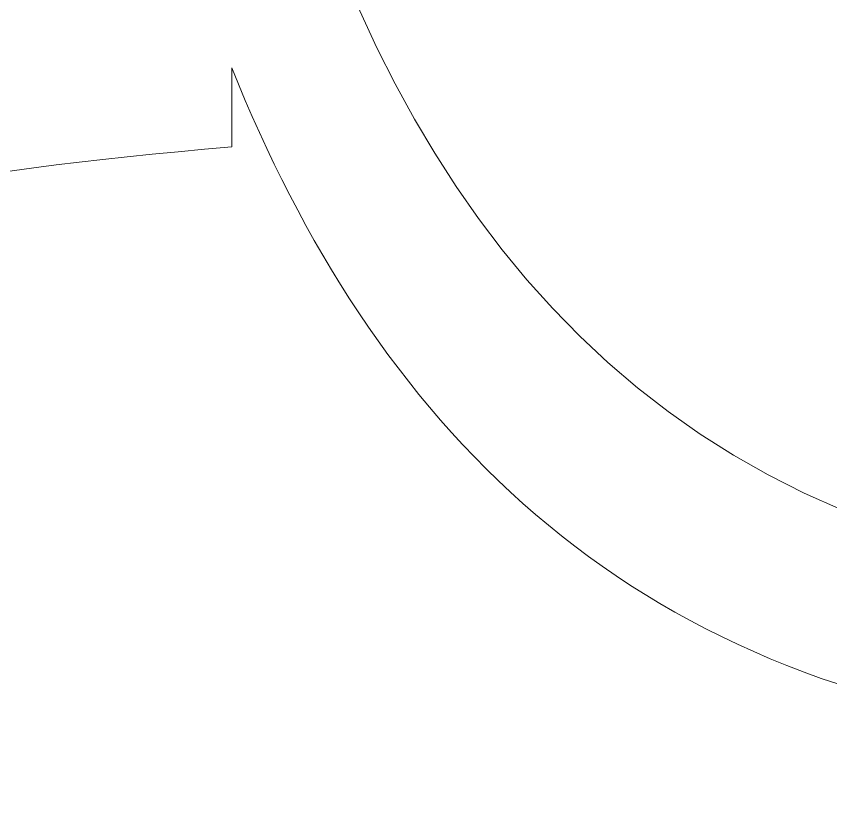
# Model space of a CAD drawing. Extents: x -491 to 5386, y -726 to 879.
# Drawn here: x -287.26 to -253.32, y 514.44 to 547.82 of the extents above; entities that cross this region are included whole.
import ezdxf

# ---------------------------------------------------------------- set-up
doc = ezdxf.new("R2010")
doc.units = 0
doc.header["$MEASUREMENT"] = 0
doc.layers.add('Layer 1', color=7, linetype='Continuous', lineweight=0)

# ---------------------------------------------------------------- blocks, each defined once
blk = doc.blocks.new('Block_0')
at = {"layer": 'Layer 1'}
for points, knots in [([(405.072, 643.77), (393.752, 703.51), (367.672, 752.45), (331.002, 787.61), (328.822, 789.69), (326.602, 791.73), (324.352, 793.72), (303.602, 812.08), (279.742, 826.25), (253.462, 835.73), (249.512, 837.16), (245.502, 838.48), (241.442, 839.69), (241.082, 839.81), (240.712, 839.91), (240.342, 840.02), (236.862, 841.05), (233.342, 841.99), (229.782, 842.85), (212.692, 847), (194.752, 849.31), (176.132, 849.65), (174.502, 849.68), (172.862, 849.7), (171.212, 849.7), (168.852, 849.7), (166.492, 849.67), (164.112, 849.6), (154.382, 849.35), (144.472, 848.57), (134.422, 847.24), (130.162, 846.68), (125.872, 846.02), (121.552, 845.26), (120.662, 845.11), (119.762, 844.95), (118.872, 844.78), (116.322, 844.32), (113.772, 843.82), (111.212, 843.27), (109.962, 843.02), (108.712, 842.75), (107.462, 842.47), (74.542, 835.14), (45.042, 821.4), (18.392, 802.29), (16.502, 800.93), (14.622, 799.55), (12.762, 798.13), (12.352, 797.83), (11.952, 797.52), (11.552, 797.21), (9.542, 795.67), (7.542, 794.1), (5.562, 792.49), (-7.878, 781.6), (-20.578, 769.29), (-32.598, 755.71), (-46.438, 768.66), (-56.958, 779.01), (-68.008, 788.76), (-78.678, 798.18), (-90.378, 806.6), (-102.878, 813.94), (-105.658, 815.58), (-108.478, 817.17), (-111.328, 818.7), (-121.658, 824.22), (-132.458, 829.04), (-143.608, 833.13), (-145.878, 833.97), (-148.168, 834.77), (-150.468, 835.54), (-153.378, 836.52), (-156.298, 837.44), (-159.248, 838.31), (-161.668, 839.04), (-164.108, 839.72), (-166.558, 840.38), (-168.268, 840.83), (-169.988, 841.27), (-171.708, 841.69), (-174.368, 842.35), (-177.048, 842.96), (-179.728, 843.53), (-185.318, 844.72), (-190.948, 845.74), (-196.618, 846.57), (-197.988, 846.77), (-199.368, 846.97), (-200.738, 847.14), (-205.608, 847.79), (-210.498, 848.3), (-215.408, 848.67), (-217.188, 848.81), (-218.978, 848.93), (-220.758, 849.02), (-225.758, 849.31), (-230.758, 849.45), (-235.768, 849.45), (-236.798, 849.45), (-237.818, 849.44), (-238.848, 849.43), (-239.848, 849.42), (-240.848, 849.4), (-241.848, 849.38), (-247.528, 849.25), (-253.198, 848.94), (-258.858, 848.43), (-260.218, 848.32), (-261.568, 848.18), (-262.918, 848.04), (-267.818, 847.53), (-272.708, 846.88), (-277.568, 846.08), (-278.908, 845.86), (-280.238, 845.64), (-281.568, 845.39), (-288.588, 844.13), (-295.568, 842.56), (-302.468, 840.68), (-304.478, 840.14), (-306.478, 839.56), (-308.478, 838.97), (-313.828, 837.36), (-319.138, 835.56), (-324.378, 833.57), (-325.888, 833), (-327.388, 832.41), (-328.888, 831.81), (-334.478, 829.55), (-339.988, 827.07), (-345.408, 824.36), (-348.608, 822.76), (-351.768, 821.09), (-354.898, 819.33), (-386.188, 801.77), (-413.988, 776.21), (-435.218, 741.78), (-436.888, 739.06), (-438.528, 736.29), (-440.118, 733.47), (-445.288, 724.28), (-450.008, 714.51), (-454.228, 704.13), (-458.398, 693.9), (-462.078, 683.09), (-465.208, 671.67), (-466.668, 666.4), (-467.998, 660.99), (-469.218, 655.46), (-490.848, 557.08), (-465.798, 468.7), (-416.048, 385.49), (-393.468, 347.72), (-368.018, 313.17), (-340.128, 281.34), (-334.298, 274.67), (-328.358, 268.13), (-322.308, 261.7), (-302.808, 240.96), (-282.248, 221.43), (-260.758, 202.93), (-229.308, 175.88), (-195.888, 151.06), (-160.918, 128.02), (-154.638, 123.88), (-148.308, 119.8), (-141.928, 115.77), (-135.758, 111.88), (-129.538, 108.03), (-123.278, 104.24), (-115.628, 99.59), (-107.908, 95.02), (-100.128, 90.52), (-97.648, 89.07), (-95.148, 87.64), (-92.648, 86.22), (-85.968, 82.4), (-79.238, 78.63), (-72.468, 74.91), (-69.678, 73.37), (-66.878, 71.84), (-64.078, 70.33), (-61.798, 69.09), (-59.518, 67.86), (-57.238, 66.65), (-55.688, 65.81), (-54.148, 64.99), (-52.588, 64.16), (-50.498, 63.05), (-48.388, 61.94), (-46.288, 60.83), (-43.188, 59.21), (-39.048, 58.47), (-34.718, 58.47), (-33.818, 58.47), (-32.898, 58.5), (-31.988, 58.57), (-27.038, 58.91), (-22.078, 60.15), (-18.368, 62.07), (-18.348, 62.08), (-18.328, 62.09), (-18.308, 62.1), (-8.768, 67.03), (0.702, 72.05), (10.092, 77.18), (12.052, 78.25), (14.002, 79.32), (15.952, 80.4), (30.572, 88.47), (44.992, 96.79), (59.182, 105.39), (63.092, 107.75), (66.972, 110.13), (70.842, 112.55), (74.492, 114.8), (78.122, 117.09), (81.742, 119.4), (84.872, 121.39), (87.982, 123.4), (91.082, 125.42), (103.272, 133.36), (115.272, 141.53), (127.062, 149.96), (131.092, 152.82), (135.102, 155.73), (139.082, 158.67), (209.442, 210.48), (272.212, 271.43), (323.812, 345.35), (386.032, 434.46), (426.482, 530.75), (405.072, 643.77)], [0, 0, 0, 0, 1, 1, 1, 2, 2, 2, 3, 3, 3, 4, 4, 4, 5, 5, 5, 6, 6, 6, 7, 7, 7, 8, 8, 8, 9, 9, 9, 10, 10, 10, 11, 11, 11, 12, 12, 12, 13, 13, 13, 14, 14, 14, 15, 15, 15, 16, 16, 16, 17, 17, 17, 18, 18, 18, 19, 19, 19, 20, 20, 20, 21, 21, 21, 22, 22, 22, 23, 23, 23, 24, 24, 24, 25, 25, 25, 26, 26, 26, 27, 27, 27, 28, 28, 28, 29, 29, 29, 30, 30, 30, 31, 31, 31, 32, 32, 32, 33, 33, 33, 34, 34, 34, 35, 35, 35, 36, 36, 36, 37, 37, 37, 38, 38, 38, 39, 39, 39, 40, 40, 40, 41, 41, 41, 42, 42, 42, 43, 43, 43, 44, 44, 44, 45, 45, 45, 46, 46, 46, 47, 47, 47, 48, 48, 48, 49, 49, 49, 50, 50, 50, 51, 51, 51, 52, 52, 52, 53, 53, 53, 54, 54, 54, 55, 55, 55, 56, 56, 56, 57, 57, 57, 58, 58, 58, 59, 59, 59, 60, 60, 60, 61, 61, 61, 62, 62, 62, 63, 63, 63, 64, 64, 64, 65, 65, 65, 66, 66, 66, 67, 67, 67, 68, 68, 68, 69, 69, 69, 70, 70, 70, 71, 71, 71, 72, 72, 72, 73, 73, 73, 74, 74, 74, 75, 75, 75, 76, 76, 76, 77, 77, 77, 78, 78, 78, 78]), ([(-245.028, 674.91), (-242.488, 691.77), (-239.778, 708.94), (-238.718, 725.97), (-237.568, 725.97), (-236.428, 725.96), (-235.288, 726.01), (-232.738, 726.13), (-230.288, 726.44), (-227.878, 726.86), (-227.158, 724.29), (-226.478, 721.7), (-225.788, 719.12), (-223.008, 696.14), (-217.958, 673.44), (-210.978, 651.34), (-209.108, 639.88), (-207.528, 628.37), (-206.348, 616.76), (-204.648, 599.86), (-202.618, 582.15), (-203.658, 565.17), (-205.238, 539.42), (-224.648, 515.43), (-252.858, 527.24), (-286.728, 541.41), (-280.788, 599.65), (-278.178, 629.48), (-275.198, 663.59), (-265.358, 695.32), (-255.118, 727.65), (-250.888, 726.76), (-246.548, 726.24), (-242.158, 726.04), (-245.588, 709.45), (-247.498, 692.31), (-249.488, 675.51), (-249.788, 673), (-245.408, 672.38), (-245.028, 674.91)], [0, 0, 0, 0, 1, 1, 1, 2, 2, 2, 3, 3, 3, 4, 4, 4, 5, 5, 5, 6, 6, 6, 7, 7, 7, 8, 8, 8, 9, 9, 9, 10, 10, 10, 11, 11, 11, 12, 12, 12, 13, 13, 13, 13]), ([(-306.048, 511.45), (-306.048, 537.96), (-302.888, 540.17), (-278.278, 542.38), (-278.278, 542.38), (-278.278, 545.67), (-278.278, 545.67), (-272.448, 531.07), (-262.008, 519.85), (-243.298, 517.95), (-209.438, 514.52), (-196.778, 547.1), (-197.198, 575.11), (-197.438, 590.5), (-198.498, 605.93), (-200.168, 621.32), (-196.148, 611.36), (-191.768, 601.54), (-187.028, 591.92), (-180.798, 579.28), (-170.798, 564.06), (-158.418, 553.73), (-207.728, 539.55), (-233.788, 495.58), (-233.788, 451.18), (-233.788, 437.41), (-231.448, 424.4), (-227.078, 412.51), (-230.218, 412.89), (-233.208, 408.79), (-231.708, 405.37), (-230.278, 402.1), (-228.958, 398.84), (-227.738, 395.58), (-232.318, 387.19), (-237.338, 379.69), (-241.358, 375.45), (-248.928, 366.93), (-253.668, 363.15), (-271.648, 363.15), (-272.918, 363.15), (-287.428, 363.15), (-288.058, 363.46), (-305.418, 363.78), (-306.048, 371.67), (-306.048, 389.02), (-306.048, 389.02), (-306.048, 511.45), (-306.048, 511.45)], [0, 0, 0, 0, 1, 1, 1, 2, 2, 2, 3, 3, 3, 4, 4, 4, 5, 5, 5, 6, 6, 6, 7, 7, 7, 8, 8, 8, 9, 9, 9, 10, 10, 10, 11, 11, 11, 12, 12, 12, 13, 13, 13, 14, 14, 14, 15, 15, 15, 16, 16, 16, 16])]:
    blk.add_open_spline(points, degree=3, knots=knots, dxfattribs=at)

msp = doc.modelspace()

# ---------------------------------------------------------------- block references
at = {"layer": 'Layer 1'}
msp.add_blockref('Block_0', (0, 0), dxfattribs=at)

doc.saveas('drawing.dxf')
